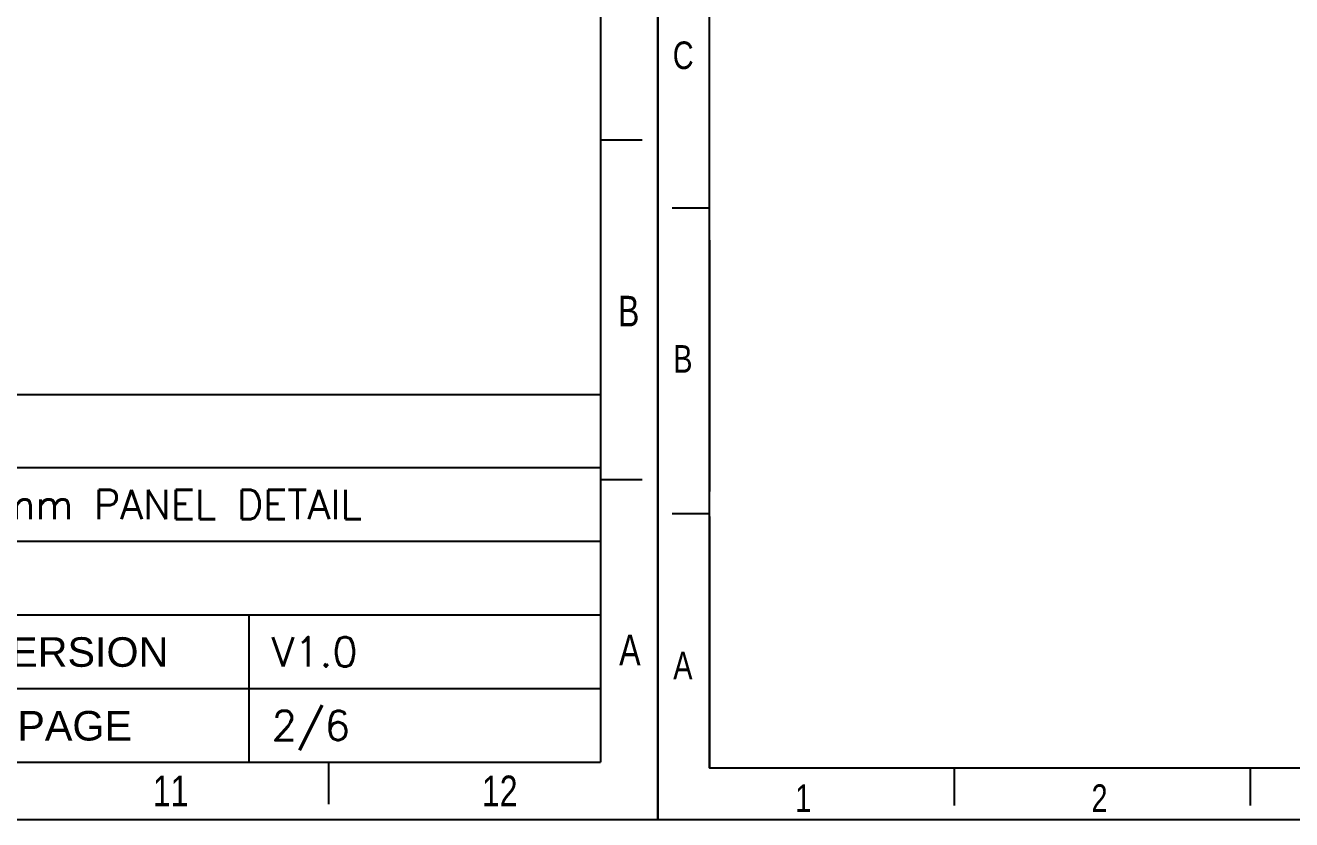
# Model space of a CAD drawing. Header units: millimetres. Extents: x 620 to 19791, y 2539 to 6969.
# Drawn here: x 6535 to 7506, y 2539 to 3148 of the extents above; entities that cross this region are included whole.
import ezdxf

# ---------------------------------------------------------------- set-up
doc = ezdxf.new("R2010")
doc.units = ezdxf.units.MM
doc.styles.add('CKSTANDARD', font='arial.ttf')
doc.styles.add('Roamns', font='romans.shx')

# ---------------------------------------------------------------- blocks, each defined once
blk = doc.blocks.new('standard template')
for p, q in [((456, 11245), (54, 11245)), ((37812, 11245), (37409, 11245)), ((456, 10901), (456, 8211)), ((456, 8211), (456, 10446)), ((456, 6313), (456, 10291)), ((23857, 8796), (37409, 8796)), ((23857, 8093), (37409, 8093)), ((456, 7973), (54, 7973)), ((456, 7944), (456, 5254)), ((37812, 7973), (37409, 7973)), ((23857, 7383), (37409, 7383)), ((23857, 6674), (37409, 6674)), ((34021, 6674), (34021, 5254)), ((23857, 5964), (37409, 5964)), ((456, 5254), (37409, 5254)), ((3074, 5254), (3074, 4851)), ((6246, 4851), (6246, 5254)), ((34791, 4851), (34791, 5254))]:
    blk.add_line(p, q)
blk.add_lwpolyline([(37963, 4700), (-97, 4700), (-97, 30879), (37963, 30879)], close=True)
at = {"color": 7}
for points in [[(456, 6674), (456, 5964), (456, 5254), (456, 30226), (37409, 30226), (37409, 5254)], [(456, 9631), (456, 8921), (456, 8211)]]:
    blk.add_lwpolyline(points, dxfattribs=at)
at = {"style": 'CKSTANDARD', "width": 0.75}
for s, height, p in [('C', 295, (62, 12732)), ('B', 295, (67, 9483)), ('B', 295, (37578, 9450)), ('A', 295, (67, 6202)), ('A', 295, (37590, 6188)), ('11', 294.8, (33096, 4830)), ('12', 294.8, (36267, 4830)), ('1', 295, (1373, 4783)), ('2', 295, (4545, 4783))]:
    blk.add_text(s, height=height, dxfattribs=at).set_placement(p)
at = {"char_height": 284.52, "width": 3912.01, "attachment_point": 1, "style": 'Roamns'}
for s, insert in [('{\\fArial|b0|i0|c0|p34;VERSION}', (31457, 6457)), ('{\\fArial|b0|i0|c0|p34;PAGE}', (31791, 5747))]:
    blk.add_mtext(s, dxfattribs=dict(at, insert=insert))
at = {"style": 'Roamns'}
for tag, p in [('PAGE_NAME', (27466, 7594)), ('PROJECT_NAME', (27466, 6884)), ('DRAWN_NAME', (27466, 6174)), ('VERSION', (34241, 6174)), ('SELECT_DATA', (27466, 5464)), ('PAGE_NUMBER', (34241, 5464))]:
    blk.add_attdef(tag, p, '', height=285, dxfattribs=at)

msp = doc.modelspace()

# ---------------------------------------------------------------- block references
at = {"lineweight": -3, "transparency": 33554595}
ref = msp.add_blockref('standard template', (3996.25236, 2164.66282), dxfattribs=dict(at, xscale=0.07965023943575565, yscale=0.07965023943575565, zscale=0.07965023943575565))
ref.add_attrib('PAGE_NAME', 'KLCOB V2 450x337.5mm PANEL DETAIL', (6183.92292, 2769.49954), dxfattribs={"height": 22.6621568, "style": 'Roamns'})
ref.add_attrib('VERSION', 'V1.0', (6723.55448, 2656.43518), dxfattribs={"height": 22.662157, "style": 'Roamns'})
ref.add_attrib('PAGE_NUMBER', '2/6', (6723.55448, 2599.90295), dxfattribs={"height": 22.662157, "style": 'Roamns'})
at = {"lineweight": -3, "transparency": 33554595, "xscale": 0.07168521549218008, "yscale": 0.07168521549218008, "zscale": 0.07168521549218008}
msp.add_blockref('standard template', (7026.96727, 2202.10101), dxfattribs=at)

doc.saveas('drawing.dxf')
